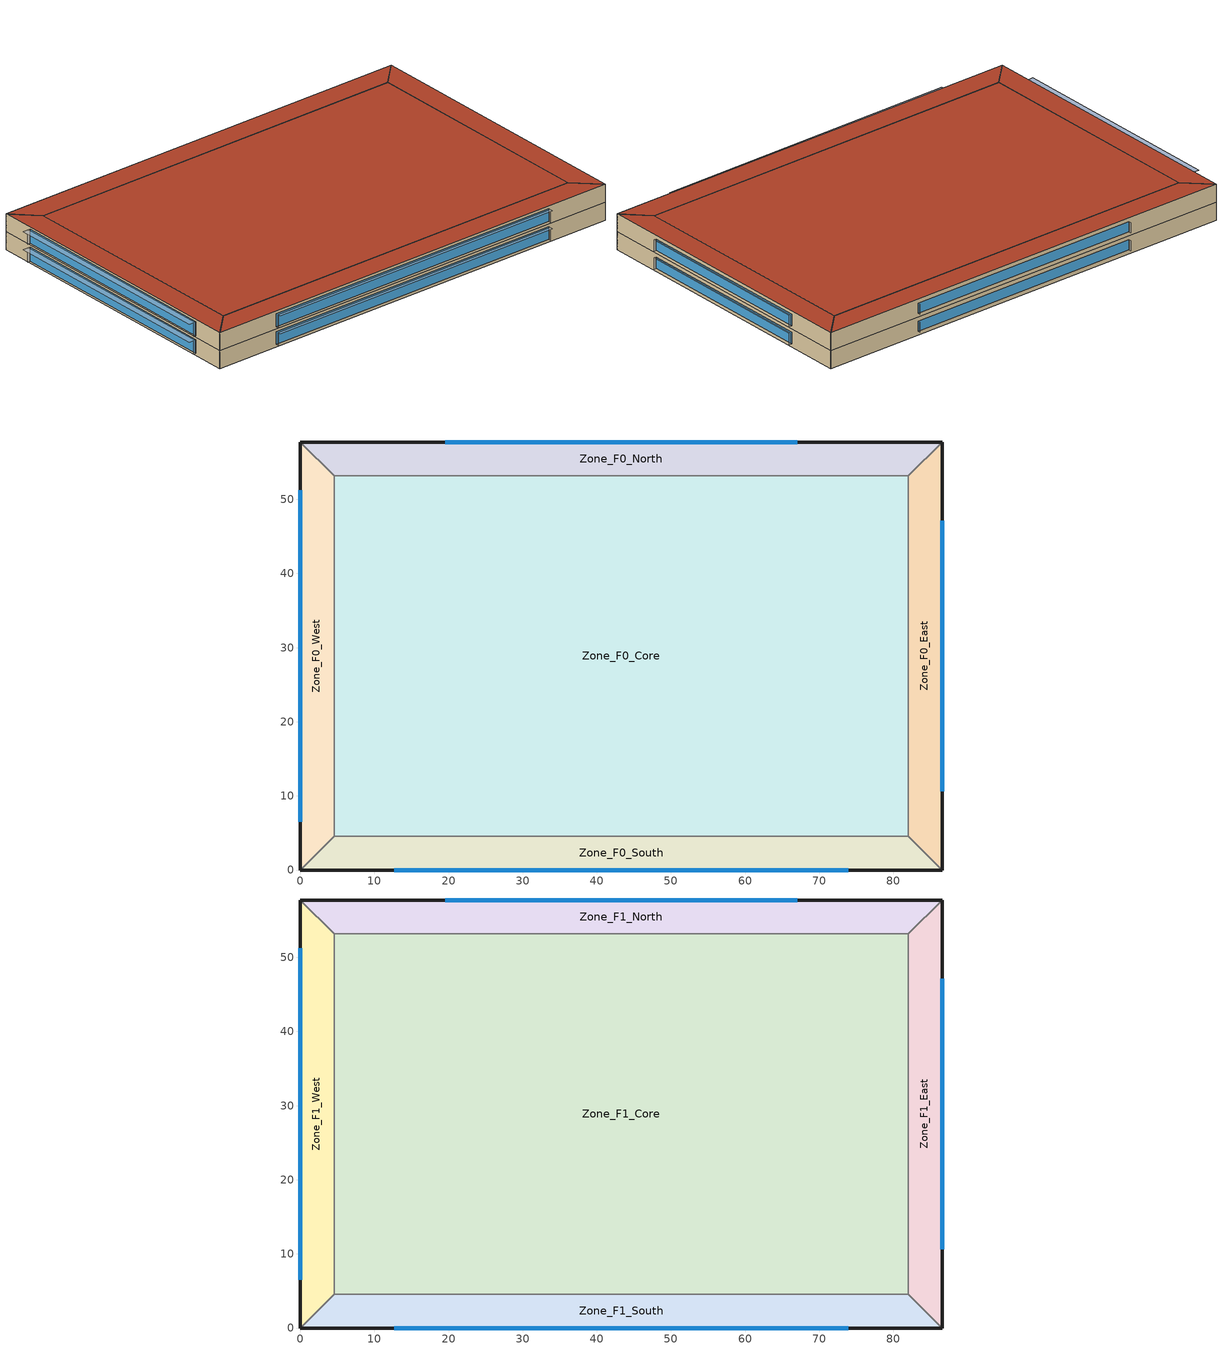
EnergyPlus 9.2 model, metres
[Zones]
Zone_F0_Core
 floor ground (GroundFloor): 4.57,53.17 82.03,53.17 82.03,4.57 4.57,4.57 z0
 wall to Zone_F0_South (InteriorWall): 4.57,4.57 82.03,4.57 z0:3.5
 wall to Zone_F0_East (InteriorWall): 82.03,4.57 82.03,53.17 z0:3.5
 wall to Zone_F0_North (InteriorWall): 82.03,53.17 4.57,53.17 z0:3.5
 wall to Zone_F0_West (InteriorWall): 4.57,53.17 4.57,4.57 z0:3.5
Zone_F0_South
 floor ground (GroundFloor): 4.57,4.57 82.03,4.57 86.6,0 0,0 z0
 wall outside (ExteriorWall): 0,0 86.6,0 z0:3.5
 wall to Zone_F0_East (InteriorWall): 86.6,0 82.03,4.57 z0:3.5
 wall to Zone_F0_West (InteriorWall): 4.57,4.57 0,0 z0:3.5
 window (WindowConstruction): 12.68,0 73.92,0 z0.51:2.99
Zone_F0_East
 floor ground (GroundFloor): 82.03,53.17 86.6,57.74 86.6,0 82.03,4.57 z0
 wall outside (ExteriorWall): 86.6,0 86.6,57.74 z0:3.5
 wall to Zone_F0_North (InteriorWall): 86.6,57.74 82.03,53.17 z0:3.5
 window (WindowConstruction): 86.6,10.61 86.6,47.12 z0.64:2.86
Zone_F0_North
 floor ground (GroundFloor): 0,57.74 86.6,57.74 82.03,53.17 4.57,53.17 z0
 wall outside (ExteriorWall): 86.6,57.74 0,57.74 z0:3.5
 wall to Zone_F0_West (InteriorWall): 0,57.74 4.57,53.17 z0:3.5
 window (WindowConstruction): 67.02,57.74 19.58,57.74 z0.79:2.71
Zone_F0_West
 floor ground (GroundFloor): 0,57.74 4.57,53.17 4.57,4.57 0,0 z0
 wall outside (ExteriorWall): 0,57.74 0,0 z0:3.5
 window (WindowConstruction): 0,51.23 0,6.51 z0.39:3.11
Zone_F1_Core
 floor to Zone_F0_Core (InteriorCeilingFloor): 4.57,53.17 82.03,53.17 82.03,4.57 4.57,4.57 z3.5
 wall to Zone_F1_South (InteriorWall): 4.57,4.57 82.03,4.57 z3.5:7
 wall to Zone_F1_East (InteriorWall): 82.03,4.57 82.03,53.17 z3.5:7
 wall to Zone_F1_North (InteriorWall): 82.03,53.17 4.57,53.17 z3.5:7
 wall to Zone_F1_West (InteriorWall): 4.57,53.17 4.57,4.57 z3.5:7
 roof outside (Roof): 4.57,4.57 82.03,4.57 82.03,53.17 4.57,53.17 z7
Zone_F1_South
 floor to Zone_F0_South (InteriorCeilingFloor): 4.57,4.57 82.03,4.57 86.6,0 0,0 z3.5
 wall outside (ExteriorWall): 0,0 86.6,0 z3.5:7
 wall to Zone_F1_East (InteriorWall): 86.6,0 82.03,4.57 z3.5:7
 wall to Zone_F1_West (InteriorWall): 4.57,4.57 0,0 z3.5:7
 window (WindowConstruction): 12.68,0 73.92,0 z4.01:6.49
 roof outside (Roof): 0,0 86.6,0 82.03,4.57 4.57,4.57 z7
Zone_F1_East
 floor to Zone_F0_East (InteriorCeilingFloor): 82.03,53.17 86.6,57.74 86.6,0 82.03,4.57 z3.5
 wall outside (ExteriorWall): 86.6,0 86.6,57.74 z3.5:7
 wall to Zone_F1_North (InteriorWall): 86.6,57.74 82.03,53.17 z3.5:7
 window (WindowConstruction): 86.6,10.61 86.6,47.12 z4.14:6.36
 roof outside (Roof): 82.03,4.57 86.6,0 86.6,57.74 82.03,53.17 z7
Zone_F1_North
 floor to Zone_F0_North (InteriorCeilingFloor): 0,57.74 86.6,57.74 82.03,53.17 4.57,53.17 z3.5
 wall outside (ExteriorWall): 86.6,57.74 0,57.74 z3.5:7
 wall to Zone_F1_West (InteriorWall): 0,57.74 4.57,53.17 z3.5:7
 window (WindowConstruction): 67.02,57.74 19.58,57.74 z4.29:6.21
 roof outside (Roof): 4.57,53.17 82.03,53.17 86.6,57.74 0,57.74 z7
Zone_F1_West
 floor to Zone_F0_West (InteriorCeilingFloor): 0,57.74 4.57,53.17 4.57,4.57 0,0 z3.5
 wall outside (ExteriorWall): 0,57.74 0,0 z3.5:7
 window (WindowConstruction): 0,51.23 0,6.51 z3.89:6.61
 roof outside (Roof): 0,0 4.57,4.57 4.57,53.17 0,57.74 z7
shading: 12.68,0 12.68,-0.5 / 73.92,-0.5 73.92,0 z0.51:2.99; 86.6,10.61 87.1,10.61 / 87.1,47.12 86.6,47.12 z0.64:2.86; 67.02,57.74 67.02,58.24 / 19.58,58.24 19.58,57.74 z0.79:2.71; 0,51.23 -0.5,51.23 / -0.5,6.51 0,6.51 z0.39:3.11; 12.68,0 12.68,-0.5 / 73.92,-0.5 73.92,0 z4.01:6.49; 86.6,10.61 87.1,10.61 / 87.1,47.12 86.6,47.12 z4.14:6.36; 67.02,57.74 67.02,58.24 / 19.58,58.24 19.58,57.74 z4.29:6.21; 0,51.23 -0.5,51.23 / -0.5,6.51 0,6.51 z3.89:6.61; 12.68,0 12.68,-1 73.92,-1 73.92,0 z2.99; 86.6,10.61 87.1,10.61 87.1,47.12 86.6,47.12 z2.86; 0,51.23 -1.5,51.23 -1.5,6.51 0,6.51 z3.11; 12.68,0 12.68,-1 73.92,-1 73.92,0 z6.49; 86.6,10.61 87.1,10.61 87.1,47.12 86.6,47.12 z6.36; 0,51.23 -1.5,51.23 -1.5,6.51 0,6.51 z6.61
[BUILDING]
ParametricOffice: North Axis=90; Terrain=City; Loads Convergence Tolerance Value=0.04; Temperature Convergence Tolerance Value=0.4; Solar Distribution=FullInteriorAndExterior; Maximum Number of Warmup Days=25; Minimum Number of Warmup Days=6
[SITE:GROUNDTEMPERATURE:BUILDINGSURFACE]
18, 18, 18, 18, 18, 18, 18, 18, 18, 18, 18, 18
[MATERIAL] Thermal Absorptance=0.9; Solar Absorptance=0.7; Visible Absorptance=0.7
Name | Roughness | Thickness | Conductivity | Density | Specific Heat
ExteriorStucco | Smooth | 0.02 | 0.5 | 1500 | 870
WallInsulation | MediumRough | 0.151889 | 0.04 | 30 | 1000
WallConcrete | MediumRough | 0.106801 | 1.31 | 2240 | 836
InteriorGypsum | MediumSmooth | 0.013 | 0.16 | 800 | 1090
RoofMembrane | MediumRough | 0.01 | 0.16 | 1100 | 1460
RoofInsulation | MediumRough | 0.261113 | 0.04 | 30 | 1000
StructuralConcreteDeck; GroundSlabConcrete | MediumRough | 0.1 | 1.31 | 2240 | 836
AcousticTile | MediumSmooth | 0.02 | 0.06 | 368 | 590
FloorInsulation | MediumRough | 0.09028 | 0.04 | 30 | 1000
Carpet | VeryRough | 0.01 | 0.06 | 288 | 1380
InteriorSoundInsulation | MediumRough | 0.092 | 0.045 | 30 | 1000
[WINDOWMATERIAL:SIMPLEGLAZINGSYSTEM]
GlazingMaterial: UFactor=2.5; Solar Heat Gain Coefficient=0.4; Visible Transmittance=0.3
[CONSTRUCTION]
ExteriorWall: ExteriorStucco, WallInsulation, WallConcrete, InteriorGypsum
InteriorWall: InteriorGypsum, InteriorSoundInsulation, InteriorGypsum
Roof: RoofMembrane, RoofInsulation, StructuralConcreteDeck, AcousticTile
InteriorCeilingFloor: AcousticTile, StructuralConcreteDeck, Carpet
GroundFloor: FloorInsulation, GroundSlabConcrete, Carpet
WindowConstruction: GlazingMaterial
[ZONE] Type=1; Multiplier=1; Ceiling Height=autocalculate; Volume=autocalculate; Floor Area=autocalculate; Part of Total Floor Area=Yes
Zone_F0_Core; Zone_F0_South; Zone_F0_East; Zone_F0_North; Zone_F0_West; Zone_F1_Core; Zone_F1_South; Zone_F1_East; Zone_F1_North; Zone_F1_West
[PEOPLE] Number of People Schedule=OfficeOccupancy; Number of People Calculation Method=People/Area; People per Zone Floor Area=0.0538; Fraction Radiant=0.3; Sensible Heat Fraction=autocalculate; Activity Level Schedule=OfficeActivity; Carbon Dioxide Generation Rate=3.82e-08; Enable ASHRAE 55 Comfort Warnings=No; Mean Radiant Temperature Calculation Type=ZoneAveraged; Clothing Insulation Calculation Method=ClothingInsulationSchedule
Name | Zone or ZoneList
Zone_F0_Core_People | Zone_F0_Core
Zone_F0_South_People | Zone_F0_South
Zone_F0_East_People | Zone_F0_East
Zone_F0_North_People | Zone_F0_North
Zone_F0_West_People | Zone_F0_West
Zone_F1_Core_People | Zone_F1_Core
Zone_F1_South_People | Zone_F1_South
Zone_F1_East_People | Zone_F1_East
Zone_F1_North_People | Zone_F1_North
Zone_F1_West_People | Zone_F1_West
[LIGHTS] Schedule=OfficeLighting; Design Level Calculation Method=Watts/Area; Watts per Zone Floor Area=6.9; Return Air Fraction=0; Fraction Radiant=0.42; Fraction Visible=0.18; Fraction Replaceable=1; EndUse Subcategory=General; Return Air Fraction Calculated from Plenum Temperature=No; Return Air Fraction Function of Plenum Temperature Coefficient 1=0; Return Air Fraction Function of Plenum Temperature Coefficient 2=0
Name | Zone or ZoneList
Zone_F0_Core_Lights | Zone_F0_Core
Zone_F0_South_Lights | Zone_F0_South
Zone_F0_East_Lights | Zone_F0_East
Zone_F0_North_Lights | Zone_F0_North
Zone_F0_West_Lights | Zone_F0_West
Zone_F1_Core_Lights | Zone_F1_Core
Zone_F1_South_Lights | Zone_F1_South
Zone_F1_East_Lights | Zone_F1_East
Zone_F1_North_Lights | Zone_F1_North
Zone_F1_West_Lights | Zone_F1_West
[ELECTRICEQUIPMENT] Schedule=OfficeEquipment; Design Level Calculation Method=Watts/Area; Watts per Zone Floor Area=6.78; Fraction Latent=0; Fraction Radiant=0.5; Fraction Lost=0; EndUse Subcategory=General
Name | Zone or ZoneList
Zone_F0_Core_Equipment | Zone_F0_Core
Zone_F0_South_Equipment | Zone_F0_South
Zone_F0_East_Equipment | Zone_F0_East
Zone_F0_North_Equipment | Zone_F0_North
Zone_F0_West_Equipment | Zone_F0_West
Zone_F1_Core_Equipment | Zone_F1_Core
Zone_F1_South_Equipment | Zone_F1_South
Zone_F1_East_Equipment | Zone_F1_East
Zone_F1_North_Equipment | Zone_F1_North
Zone_F1_West_Equipment | Zone_F1_West
[ZONEINFILTRATION:DESIGNFLOWRATE] Schedule=InfiltrationSchedule; Design Flow Rate Calculation Method=AirChanges/Hour; Air Changes per Hour=0.05; Constant Term Coefficient=1; Temperature Term Coefficient=0; Velocity Term Coefficient=0; Velocity Squared Term Coefficient=0
Name | Zone or ZoneList
Zone_F0_Core_Infiltration | Zone_F0_Core
Zone_F0_South_Infiltration | Zone_F0_South
Zone_F0_East_Infiltration | Zone_F0_East
Zone_F0_North_Infiltration | Zone_F0_North
Zone_F0_West_Infiltration | Zone_F0_West
Zone_F1_Core_Infiltration | Zone_F1_Core
Zone_F1_South_Infiltration | Zone_F1_South
Zone_F1_East_Infiltration | Zone_F1_East
Zone_F1_North_Infiltration | Zone_F1_North
Zone_F1_West_Infiltration | Zone_F1_West
[HVACTEMPLATE:THERMOSTAT]
OfficeThermostat: Heating Setpoint Schedule=HeatingSetpoint; Cooling Setpoint Schedule=CoolingSetpoint
[HVACTEMPLATE:ZONE:IDEALLOADSAIRSYSTEM] Template Thermostat=OfficeThermostat; System Availability Schedule=AlwaysOn; Maximum Heating Supply Air Temperature=50; Minimum Cooling Supply Air Temperature=13; Maximum Heating Supply Air Humidity Ratio=0.0156; Minimum Cooling Supply Air Humidity Ratio=0.0077; Heating Limit=NoLimit; Cooling Limit=NoLimit; Dehumidification Control Type=None; Cooling Sensible Heat Ratio=0.7; Dehumidification Setpoint=60; Humidification Control Type=None; Humidification Setpoint=30; Outdoor Air Method=Sum; Outdoor Air Flow Rate per Person=0.0025; Outdoor Air Flow Rate per Zone Floor Area=0.0003; Outdoor Air Flow Rate per Zone=0; Demand Controlled Ventilation Type=None; Outdoor Air Economizer Type=NoEconomizer; Heat Recovery Type=None; Sensible Heat Recovery Effectiveness=0.7; Latent Heat Recovery Effectiveness=0.65
Zone_F0_Core; Zone_F0_South; Zone_F0_East; Zone_F0_North; Zone_F0_West; Zone_F1_Core; Zone_F1_South; Zone_F1_East; Zone_F1_North; Zone_F1_West
[SCHEDULE:COMPACT]
OfficeOccupancy: Through: 12/31, For: Weekdays SummerDesignDay WinterDesignDay, Until: 06:00, 0, Until: 07:00, 0.1, Until: 08:00, 0.2, Until: 12:00, 0.95, Until: 13:00, 0.5, Until: 17:00, 0.95, Until: 18:00, 0.3, Until: 20:00, 0.1, Until: 22:00, 0.05, Until: 24:00, 0, For: Saturday, Until: 06:00, 0, Until: 08:00, 0.1, Until: 14:00, 0.5, Until: 17:00, 0.1, Until: 24:00, 0, For: AllOtherDays, Until: 24:00, 0
OfficeLighting: Through: 12/31, For: Weekdays SummerDesignDay WinterDesignDay, Until: 05:00, 0.05, Until: 07:00, 0.1, Until: 08:00, 0.3, Until: 17:00, 0.9, Until: 18:00, 0.5, Until: 20:00, 0.3, Until: 22:00, 0.2, Until: 24:00, 0.05, For: Saturday, Until: 06:00, 0.05, Until: 08:00, 0.1, Until: 14:00, 0.3, Until: 17:00, 0.15, Until: 24:00, 0.05, For: AllOtherDays, Until: 24:00, 0.05
OfficeEquipment: Through: 12/31, For: Weekdays SummerDesignDay WinterDesignDay, Until: 07:00, 0.3, Until: 08:00, 0.4, Until: 12:00, 0.9, Until: 13:00, 0.8, Until: 17:00, 0.9, Until: 18:00, 0.5, Until: 20:00, 0.4, Until: 24:00, 0.3, For: Saturday, Until: 08:00, 0.3, Until: 14:00, 0.5, Until: 17:00, 0.4, Until: 24:00, 0.3, For: AllOtherDays, Until: 24:00, 0.3
OfficeActivity: Through: 12/31, For: AllDays, Until: 24:00, 120
HeatingSetpoint: Through: 12/31, For: Weekdays SummerDesignDay WinterDesignDay, Until: 06:00, 15.6, Until: 22:00, 21, Until: 24:00, 15.6, For: Saturday, Until: 06:00, 15.6, Until: 18:00, 21, Until: 24:00, 15.6, For: AllOtherDays, Until: 24:00, 15.6
CoolingSetpoint: Through: 12/31, For: Weekdays SummerDesignDay WinterDesignDay, Until: 06:00, 26.7, Until: 22:00, 24, Until: 24:00, 26.7, For: Saturday, Until: 06:00, 26.7, Until: 18:00, 24, Until: 24:00, 26.7, For: AllOtherDays, Until: 24:00, 26.7
InfiltrationSchedule: Through: 12/31, For: Weekdays SummerDesignDay WinterDesignDay, Until: 06:00, 1, Until: 22:00, 0.25, Until: 24:00, 1, For: Saturday, Until: 06:00, 1, Until: 18:00, 0.25, Until: 24:00, 1, For: AllOtherDays, Until: 24:00, 1
AlwaysOn: Through: 12/31, For: AllDays, Until: 24:00, 1
